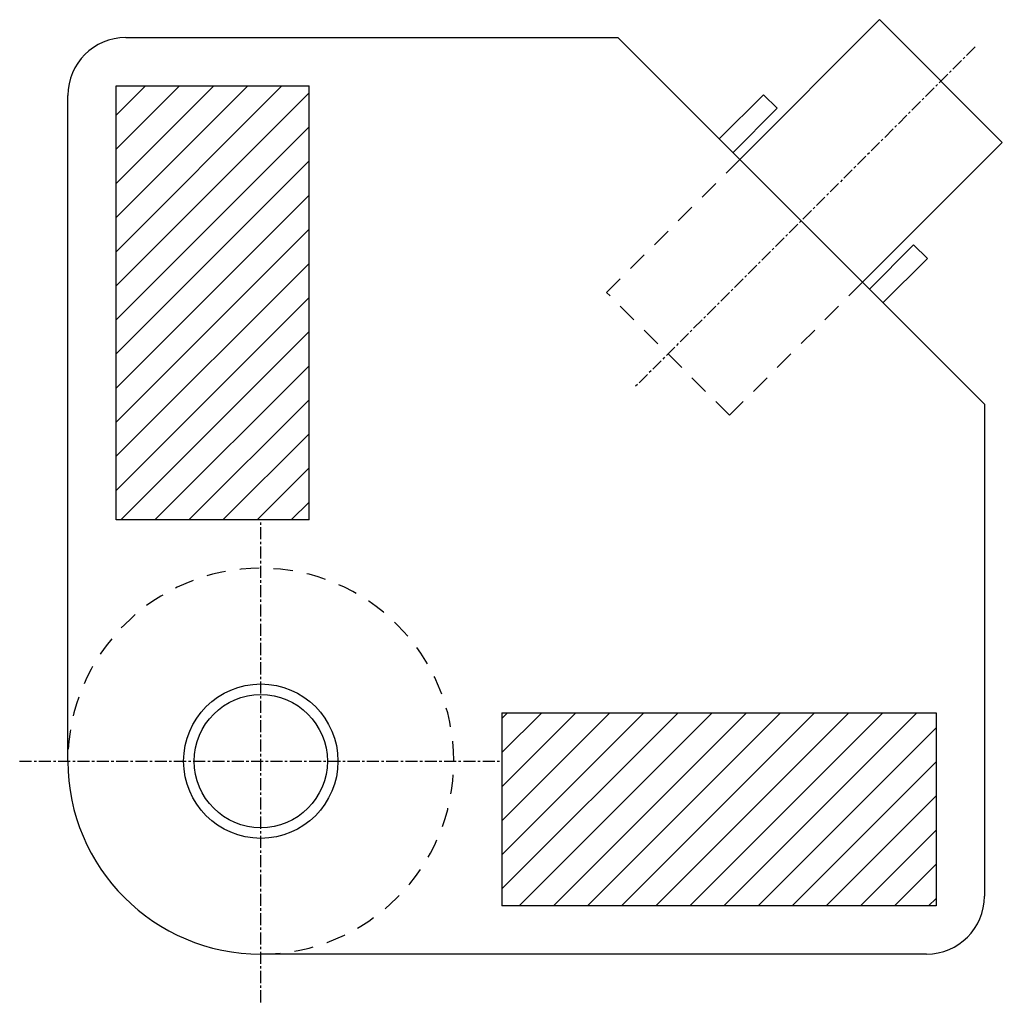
# Model space of a CAD drawing. Extents: x 1 to 182, y 0 to 232.
# Drawn here: x 72.3 to 174.2, y 129.7 to 231.6 of the extents above; entities that cross this region are included whole.
import ezdxf

# ---------------------------------------------------------------- set-up
doc = ezdxf.new("R2010")
doc.units = 0
doc.linetypes.add('CENTER', pattern=[2, 1.25, -0.25, 0.25, -0.25])
doc.linetypes.add('DASHED', pattern=[3.5, 2, -1.5])
doc.layers.get('0').update_dxf_attribs({"linetype": 'CONTINUOUS'})
doc.layers.add('1', color=7, linetype='CONTINUOUS')
doc.layers.add('CENTER', color=1, linetype='CENTER')

msp = doc.modelspace()

# ---------------------------------------------------------------- linework, layer by layer
at = {"color": 7, "linetype": 'CONTINUOUS'}
for p, q in [((146.94, 217.08), (161.44, 231.58)), ((161.44, 231.58), (174.16, 218.85)), ((83.3, 229.72), (133.8, 229.72)), ((134.3, 229.72), (172.3, 191.72)), ((77.3, 154.72), (77.3, 223.72)), ((144.82, 219.21), (149.42, 223.8)), ((149.42, 223.8), (150.83, 222.39)), ((150.83, 222.39), (146.23, 217.79)), ((174.16, 218.85), (159.67, 204.36)), ((160.38, 203.65), (164.97, 208.25)), ((164.97, 208.25), (166.39, 206.83)), ((166.39, 206.83), (161.79, 202.24)), ((172.3, 191.72), (172.3, 191.22)), ((172.3, 191.22), (172.3, 140.72)), ((166.3, 134.72), (97.3, 134.72))]:
    msp.add_line(p, q, dxfattribs=at)
at = {"color": 3, "linetype": 'CONTINUOUS'}
for p, q in [((82.3, 179.72), (82.3, 224.72)), ((82.3, 224.72), (102.3, 224.72)), ((82.3, 221.67), (85.35, 224.72)), ((82.3, 218.14), (88.89, 224.72)), ((82.3, 214.6), (92.42, 224.72)), ((82.3, 211.07), (95.96, 224.72)), ((82.3, 207.53), (99.49, 224.72)), ((102.3, 179.72), (102.3, 224.72)), ((82.3, 204), (102.3, 224)), ((82.3, 200.46), (102.3, 220.46)), ((82.3, 196.93), (102.3, 216.93)), ((82.3, 193.39), (102.3, 213.39)), ((82.3, 189.85), (102.3, 209.85)), ((82.3, 186.32), (102.3, 206.32)), ((82.3, 182.78), (102.3, 202.78)), ((82.78, 179.72), (102.3, 199.25)), ((86.31, 179.72), (102.3, 195.71)), ((89.85, 179.72), (102.3, 192.18)), ((93.38, 179.72), (102.3, 188.64)), ((96.92, 179.72), (102.3, 185.11)), ((100.45, 179.72), (102.3, 181.57)), ((102.3, 179.72), (82.3, 179.72)), ((122.3, 159.72), (167.3, 159.72)), ((122.3, 159.72), (122.3, 139.72)), ((122.3, 159.14), (122.88, 159.72)), ((122.3, 155.61), (126.42, 159.72)), ((122.3, 152.07), (129.95, 159.72)), ((122.3, 148.54), (133.49, 159.72)), ((122.3, 145), (137.02, 159.72)), ((122.3, 141.47), (140.56, 159.72)), ((124.09, 139.72), (144.09, 159.72)), ((127.63, 139.72), (147.63, 159.72)), ((131.17, 139.72), (151.17, 159.72)), ((134.7, 139.72), (154.7, 159.72)), ((138.24, 139.72), (158.24, 159.72)), ((141.77, 139.72), (161.77, 159.72)), ((145.31, 139.72), (165.31, 159.72)), ((167.3, 159.72), (167.3, 139.72)), ((148.84, 139.72), (167.3, 158.18)), ((152.38, 139.72), (167.3, 154.65)), ((155.91, 139.72), (167.3, 151.11)), ((159.45, 139.72), (167.3, 147.58)), ((162.99, 139.72), (167.3, 144.04)), ((167.3, 139.72), (122.3, 139.72)), ((166.52, 139.72), (167.3, 140.5))]:
    msp.add_line(p, q, dxfattribs=at)
at = {"color": 7, "linetype": 'CONTINUOUS'}
msp.add_circle((97.3, 154.72), 8, dxfattribs=at)
at = {"color": 3, "linetype": 'CONTINUOUS'}
msp.add_circle((97.3, 154.72), 6.9, dxfattribs=at)
at = {"color": 7, "linetype": 'CONTINUOUS'}
for centre, radius, start, end in [((83.3, 223.72), 6, 90, 180), ((97.3, 154.72), 20, 180, 270), ((166.3, 140.72), 6, 270, 0)]:
    msp.add_arc(centre, radius, start, end, dxfattribs=at)
at = {"color": 3, "linetype": 'DASHED'}
msp.add_arc((97.3, 154.72), 20, 270, 180, dxfattribs=at)
at = {"layer": '1', "color": 7, "linetype": 'CONTINUOUS'}
msp.add_line((133.8, 229.72), (134.3, 229.72), dxfattribs=at)
at = {"layer": '1', "color": 3, "linetype": 'DASHED'}
for p, q in [((133.15, 203.3), (146.94, 217.08)), ((159.67, 204.36), (145.88, 190.57)), ((145.88, 190.57), (133.15, 203.3))]:
    msp.add_line(p, q, dxfattribs=at)
at = {"layer": 'CENTER', "color": 1, "linetype": 'CENTER'}
for p, q in [((171.34, 228.75), (135.98, 193.4)), ((97.3, 129.72), (97.3, 179.72)), ((72.3, 154.72), (122.3, 154.72))]:
    msp.add_line(p, q, dxfattribs=at)

doc.saveas('drawing.dxf')
